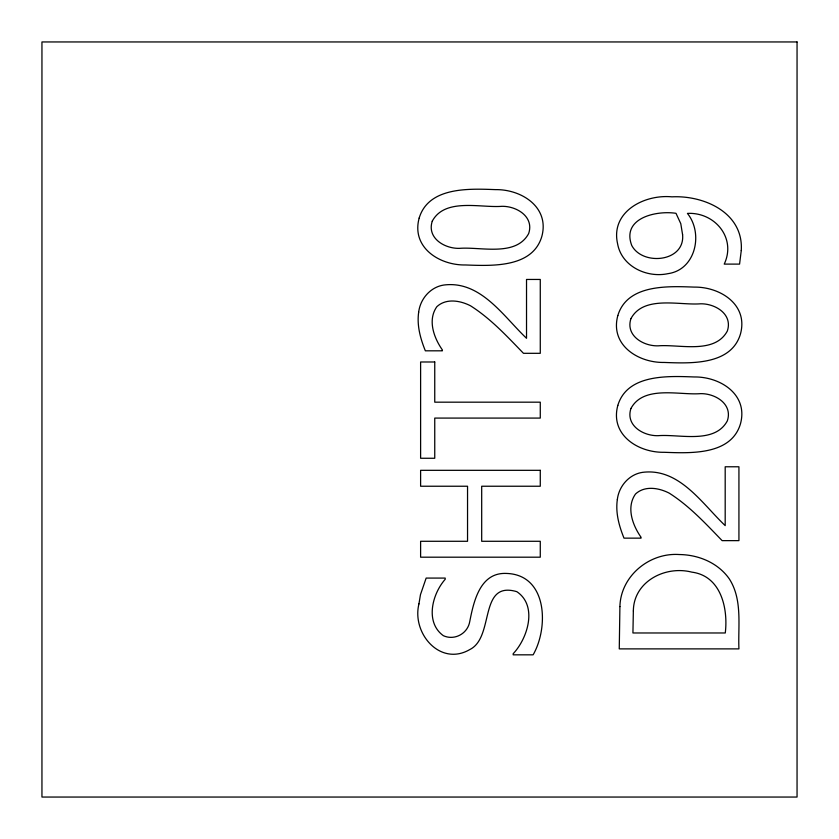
<?xml version="1.0" encoding="UTF-8"?>
<svg xmlns="http://www.w3.org/2000/svg" width="839" height="839" viewBox="0 0 839 839"><rect width="100%" height="100%" fill="white"/><g stroke="black" fill="none" stroke-linecap="round" stroke-linejoin="round"><path stroke-width="1.26" d="M619.906 606.587L619.266 648.883L738.928 648.883C737.953 625.642 742.641 599.759 729.364 578.973C718.1 562.812 698.53 554.726 679.223 554.537C649.334 552.45 620.64 576.099 619.906 606.587M633.351 610.96L632.931 632.973L725.274 632.973C728.242 608.432 721.005 575.869 691.808 572.135C665.337 565.287 633.592 581.469 633.351 610.96M418.944 603.912C411.571 633.298 440.297 666.963 470.008 649.438C494.779 636.927 478.387 580.42 516.814 591.663C537.862 605.758 527.731 638.322 513.185 653.707L513.185 654.829L533.122 654.829C548.832 627.509 547.573 574.474 506.2 573.425C479.95 572.376 473.689 601.542 469.714 621.72C467.606 633.697 454.476 640.797 443.359 635.689C424.891 622.349 432.127 594.085 445.205 579.288L445.205 578.081L426.16 578.081L420.454 594.683L418.944 603.912M741.267 250.525L739.579 264.107L724.225 264.107C736.558 237.993 714.828 211.973 687.414 213.4C703.543 233.305 695.762 269.812 668.001 273.65C646.859 278.202 621.605 266.424 617.598 243.803C610.268 211.711 644.383 194.155 671.913 196.84C704.173 195.204 743.658 212.781 741.267 250.525M418.671 312.213C416.752 325.469 420.412 338.631 425.352 350.817L442.384 350.817L442.384 349.936C433.868 337.802 427.408 320.037 436.846 306.696C446.086 298.055 460.244 300.498 470.553 305.816C490.679 318.6 507.008 336.292 523.473 353.313L540.274 353.313L540.274 279.45L526.525 279.45L526.525 338.285C503.316 316.261 480.558 280.31 443.873 285.029C430.386 287.032 420.224 298.936 418.671 312.213M617.336 499.541C615.406 512.797 619.067 525.959 624.006 538.145L641.048 538.145L641.048 537.264C632.533 525.13 626.062 507.364 635.501 494.024C644.751 485.382 658.898 487.826 669.218 493.143C689.343 505.927 705.672 523.62 722.138 540.641L738.928 540.641L738.928 466.778L725.19 466.778L725.19 525.613C701.97 503.589 679.223 467.648 642.527 472.357C629.04 474.36 618.888 486.263 617.336 499.541M682.6 234.773C685.085 262.051 642.443 266.12 631.725 245.418C621.405 218.046 656.182 210.285 676.003 213.316L680.786 223.677L682.6 234.773M419.164 218.067C411.141 247.421 439.395 265.428 465.456 264.967C491.759 265.911 532.461 268.029 541.805 236.525C549.818 207.149 521.47 189.215 495.44 189.624C469.137 188.649 428.624 186.709 419.164 218.067M617.829 315.548C609.806 344.902 638.06 362.909 664.11 362.448C690.424 363.392 731.115 365.51 740.459 334.006C748.472 304.63 720.135 286.697 694.105 287.106C667.802 286.13 627.278 284.19 617.829 315.548M617.829 405.394C609.806 434.749 638.06 452.756 664.11 452.294C690.424 453.238 731.115 455.357 740.459 423.852C748.472 394.477 720.135 376.543 694.105 376.963C667.802 375.977 627.278 374.047 617.829 405.394M432.253 221.181C426.684 238.161 444.743 248.805 459.51 248.354C480.747 246.614 516.006 257.07 528.664 233.557C534.338 216.693 516.562 206.006 501.858 206.321C480.59 208.03 444.88 197.605 432.253 221.181M630.918 318.663C625.349 335.642 643.408 346.287 658.164 345.836C679.401 344.095 714.66 354.551 727.329 331.038C733.003 314.174 715.216 303.487 700.513 303.802C679.244 305.511 643.544 295.087 630.918 318.663M630.918 408.509C625.349 425.488 643.408 436.133 658.164 435.682C679.401 433.941 714.66 444.397 727.329 420.884C733.003 404.02 715.216 393.334 700.513 393.648C679.244 395.358 643.544 384.933 630.918 408.509M797.05 41.95L41.95 41.95L41.95 797.05L797.05 797.05L797.05 41.95M434.749 361.987L420.612 361.987L420.612 458.262L434.749 458.262L434.749 418.084L540.274 418.084L540.274 402.175L434.749 402.175L434.749 361.987M540.274 470.322L420.612 470.322L420.612 486.232L467.543 486.232L467.543 541.281L420.612 541.281L420.612 557.19L540.274 557.19L540.274 541.281L481.691 541.281L481.691 486.232L540.274 486.232L540.274 470.322"/></g></svg>
